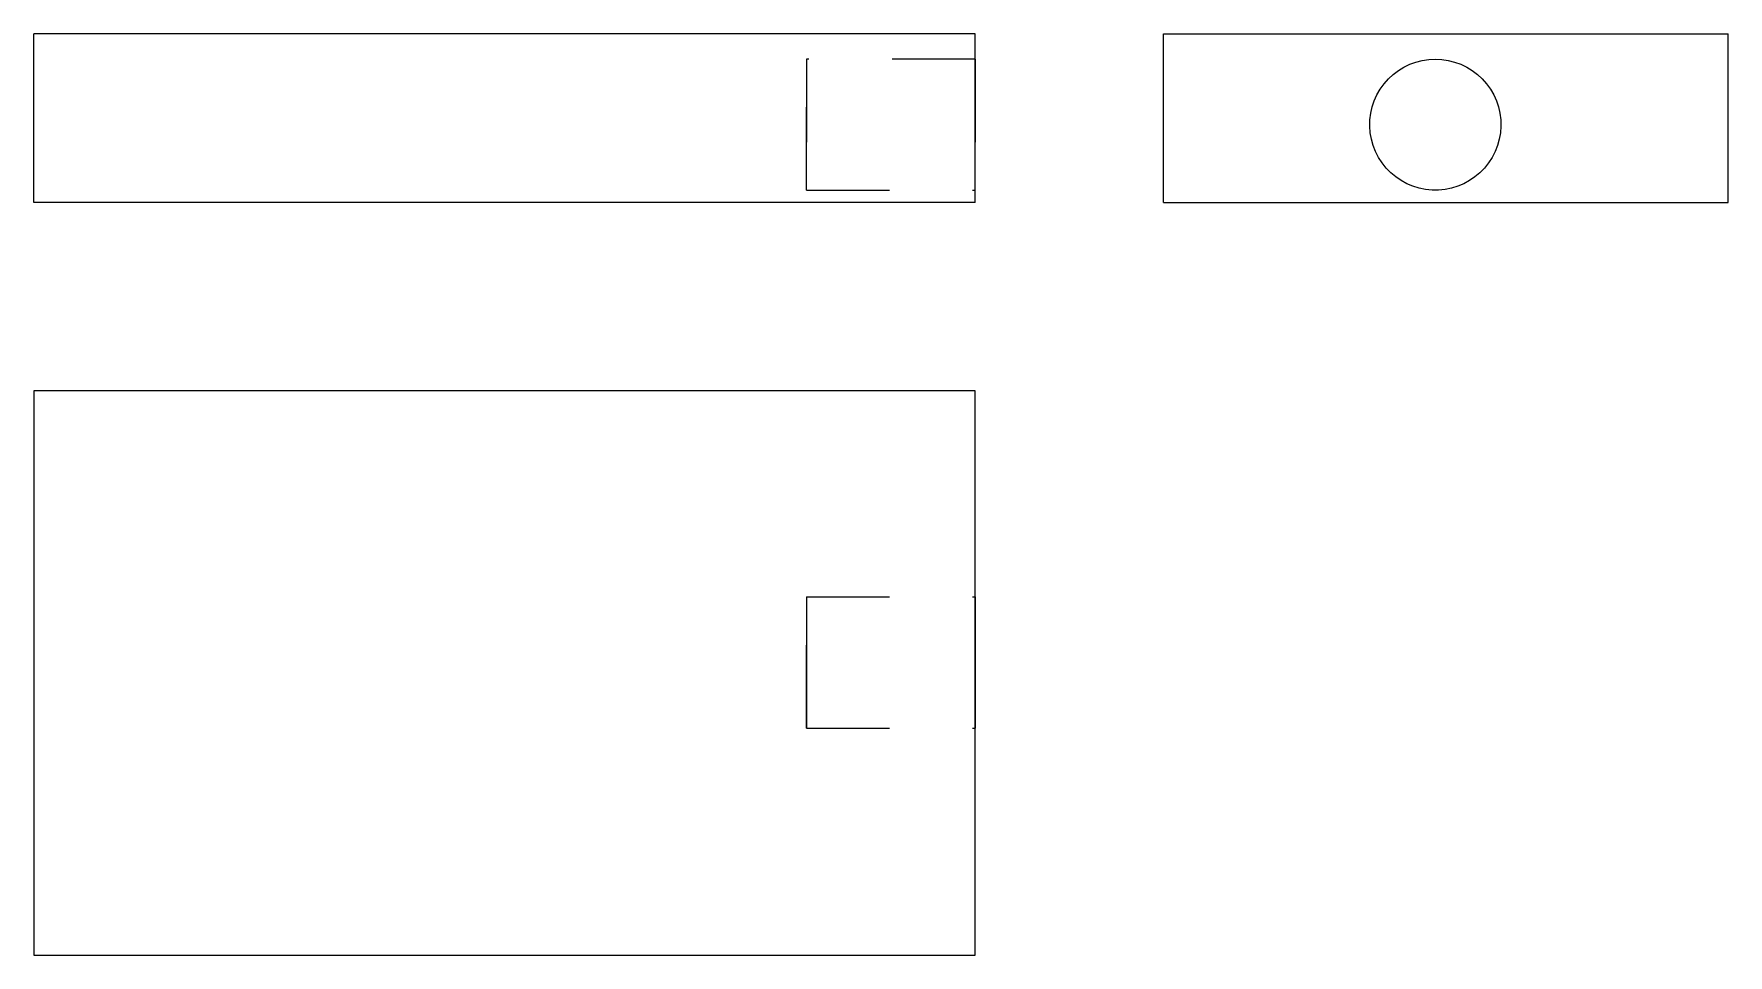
# Model space of a CAD drawing. Extents: x 0 to 2.04, y 0 to 1.11.
import ezdxf

# ---------------------------------------------------------------- set-up
doc = ezdxf.new("R2010")
doc.units = 0
doc.linetypes.add('HIDDEN', pattern=[0.05664, 0.037779, -0.018861])
for name, color, linetype in [('FRONT', 7, 'CONTINUOUS'), ('FRONT_HID', 7, 'HIDDEN'), ('LEFT', 7, 'CONTINUOUS'), ('LEFT_HID', 7, 'HIDDEN'), ('TOP', 7, 'CONTINUOUS'), ('TOP_HID', 7, 'HIDDEN')]:
    doc.layers.add(name, color=color, linetype=linetype)

msp = doc.modelspace()

# ---------------------------------------------------------------- linework, layer by layer
at = {"layer": 'FRONT'}
for p, q in [((0, 0.90625), (0, 1.109375)), ((1.132812, 1.109375), (0, 1.109375)), ((1.132812, 0.90625), (1.132812, 1.109375)), ((1.132812, 0.90625), (0, 0.90625))]:
    msp.add_line(p, q, dxfattribs=at)
at = {"layer": 'FRONT_HID', "linetype": 'HIDDEN'}
for p, q in [((1.132812, 1.078947), (0.929688, 1.078947)), ((0.929688, 1.078947), (0.929688, 0.921053)), ((0.929688, 0.921053), (0.929688, 1.078947)), ((1.132812, 1.078947), (1.132812, 0.921053)), ((1.132812, 0.921053), (1.132812, 1.078947)), ((0.929688, 0.921053), (1.132812, 0.921053))]:
    msp.add_line(p, q, dxfattribs=at)
at = {"layer": 'LEFT'}
for p, q in [((1.359375, 0.90625), (1.359375, 1.109375)), ((1.359375, 1.109375), (2.039062, 1.109375)), ((2.039062, 0.90625), (2.039062, 1.109375)), ((1.359375, 0.90625), (2.039062, 0.90625))]:
    msp.add_line(p, q, dxfattribs=at)
at = {"layer": 'LEFT_HID', "linetype": 'HIDDEN'}
for p, q in [((1.630162, 1.055124), (1.635931, 1.060477)), ((1.630162, 1.055124), (1.635931, 1.060477)), ((1.635931, 1.060477), (1.642205, 1.065229)), ((1.635931, 1.060477), (1.642205, 1.065229)), ((1.642205, 1.065229), (1.648921, 1.069333)), ((1.642205, 1.065229), (1.648921, 1.069333)), ((1.648921, 1.069333), (1.656012, 1.072748)), ((1.648921, 1.069333), (1.656012, 1.072748)), ((1.656012, 1.072748), (1.663407, 1.07544)), ((1.656012, 1.072748), (1.663407, 1.07544)), ((1.663407, 1.07544), (1.671035, 1.077382)), ((1.663407, 1.07544), (1.671035, 1.077382)), ((1.671035, 1.077382), (1.678817, 1.078555)), ((1.671035, 1.077382), (1.678817, 1.078555)), ((1.678817, 1.078555), (1.686678, 1.078947)), ((1.678817, 1.078555), (1.686678, 1.078947)), ((1.686678, 1.078947), (1.694538, 1.078555)), ((1.686678, 1.078947), (1.694538, 1.078555)), ((1.694538, 1.078555), (1.702321, 1.077382)), ((1.694538, 1.078555), (1.702321, 1.077382)), ((1.702321, 1.077382), (1.709948, 1.07544)), ((1.702321, 1.077382), (1.709948, 1.07544)), ((1.709948, 1.07544), (1.717344, 1.072748)), ((1.709948, 1.07544), (1.717344, 1.072748)), ((1.717344, 1.072748), (1.724435, 1.069333)), ((1.717344, 1.072748), (1.724435, 1.069333)), ((1.724435, 1.069333), (1.73115, 1.065229)), ((1.724435, 1.069333), (1.73115, 1.065229)), ((1.73115, 1.065229), (1.737424, 1.060477)), ((1.73115, 1.065229), (1.737424, 1.060477)), ((1.737424, 1.060477), (1.743193, 1.055124)), ((1.737424, 1.060477), (1.743193, 1.055124)), ((1.616425, 1.036017), (1.62036, 1.042833)), ((1.616425, 1.036017), (1.62036, 1.042833)), ((1.62036, 1.042833), (1.624954, 1.049223)), ((1.62036, 1.042833), (1.624954, 1.049223)), ((1.624954, 1.049223), (1.630162, 1.055124)), ((1.624954, 1.049223), (1.630162, 1.055124)), ((1.743193, 1.055124), (1.748401, 1.049223)), ((1.743193, 1.055124), (1.748401, 1.049223)), ((1.748401, 1.049223), (1.752995, 1.042833)), ((1.748401, 1.049223), (1.752995, 1.042833)), ((1.752995, 1.042833), (1.756931, 1.036017)), ((1.752995, 1.042833), (1.756931, 1.036017)), ((1.60893, 1.013709), (1.610681, 1.021382)), ((1.60893, 1.013709), (1.610681, 1.021382)), ((1.610681, 1.021382), (1.613188, 1.028843)), ((1.610681, 1.021382), (1.613188, 1.028843)), ((1.613188, 1.028843), (1.616425, 1.036017)), ((1.613188, 1.028843), (1.616425, 1.036017)), ((1.756931, 1.036017), (1.760168, 1.028843)), ((1.756931, 1.036017), (1.760168, 1.028843)), ((1.760168, 1.028843), (1.762674, 1.021382)), ((1.760168, 1.028843), (1.762674, 1.021382)), ((1.762674, 1.021382), (1.764426, 1.013709)), ((1.762674, 1.021382), (1.764426, 1.013709)), ((1.607755, 0.998032), (1.607951, 1.0059)), ((1.607755, 0.998032), (1.607951, 1.0059)), ((1.607951, 1.0059), (1.60893, 1.013709)), ((1.607951, 1.0059), (1.60893, 1.013709)), ((1.764426, 1.013709), (1.765404, 1.0059)), ((1.764426, 1.013709), (1.765404, 1.0059)), ((1.765404, 1.0059), (1.7656, 0.998032)), ((1.765404, 1.0059), (1.7656, 0.998032)), ((1.608343, 0.990183), (1.607755, 0.998032)), ((1.608343, 0.990183), (1.607755, 0.998032)), ((1.60971, 0.982433), (1.608343, 0.990183)), ((1.60971, 0.982433), (1.608343, 0.990183)), ((1.611841, 0.974856), (1.60971, 0.982433)), ((1.611841, 0.974856), (1.60971, 0.982433)), ((1.763646, 0.982433), (1.761514, 0.974856)), ((1.763646, 0.982433), (1.761514, 0.974856)), ((1.765012, 0.990183), (1.763646, 0.982433)), ((1.765012, 0.990183), (1.763646, 0.982433)), ((1.7656, 0.998032), (1.765012, 0.990183)), ((1.7656, 0.998032), (1.765012, 0.990183)), ((1.614717, 0.96753), (1.611841, 0.974856)), ((1.614717, 0.96753), (1.611841, 0.974856)), ((1.618307, 0.960526), (1.614717, 0.96753)), ((1.618307, 0.960526), (1.614717, 0.96753)), ((1.622577, 0.953915), (1.618307, 0.960526)), ((1.622577, 0.953915), (1.618307, 0.960526)), ((1.755048, 0.960526), (1.750778, 0.953915)), ((1.755048, 0.960526), (1.750778, 0.953915)), ((1.758639, 0.96753), (1.755048, 0.960526)), ((1.758639, 0.96753), (1.755048, 0.960526)), ((1.761514, 0.974856), (1.758639, 0.96753)), ((1.761514, 0.974856), (1.758639, 0.96753)), ((1.627484, 0.947762), (1.622577, 0.953915)), ((1.627484, 0.947762), (1.622577, 0.953915)), ((1.63298, 0.942127), (1.627484, 0.947762)), ((1.63298, 0.942127), (1.627484, 0.947762)), ((1.639009, 0.937068), (1.63298, 0.942127)), ((1.639009, 0.937068), (1.63298, 0.942127)), ((1.740375, 0.942127), (1.734346, 0.937068)), ((1.740375, 0.942127), (1.734346, 0.937068)), ((1.745871, 0.947762), (1.740375, 0.942127)), ((1.745871, 0.947762), (1.740375, 0.942127)), ((1.750778, 0.953915), (1.745871, 0.947762)), ((1.750778, 0.953915), (1.745871, 0.947762)), ((1.645512, 0.932635), (1.639009, 0.937068)), ((1.645512, 0.932635), (1.639009, 0.937068)), ((1.652424, 0.928871), (1.645512, 0.932635)), ((1.652424, 0.928871), (1.645512, 0.932635)), ((1.659676, 0.925814), (1.652424, 0.928871)), ((1.659676, 0.925814), (1.652424, 0.928871)), ((1.667197, 0.923494), (1.659676, 0.925814)), ((1.667197, 0.923494), (1.659676, 0.925814)), ((1.674911, 0.921934), (1.667197, 0.923494)), ((1.674911, 0.921934), (1.667197, 0.923494)), ((1.682742, 0.921151), (1.674911, 0.921934)), ((1.682742, 0.921151), (1.674911, 0.921934)), ((1.690613, 0.921151), (1.682742, 0.921151)), ((1.690613, 0.921151), (1.682742, 0.921151)), ((1.698444, 0.921934), (1.690613, 0.921151)), ((1.698444, 0.921934), (1.690613, 0.921151)), ((1.706158, 0.923494), (1.698444, 0.921934)), ((1.706158, 0.923494), (1.698444, 0.921934)), ((1.713679, 0.925814), (1.706158, 0.923494)), ((1.713679, 0.925814), (1.706158, 0.923494)), ((1.720932, 0.928871), (1.713679, 0.925814)), ((1.720932, 0.928871), (1.713679, 0.925814)), ((1.727844, 0.932635), (1.720932, 0.928871)), ((1.727844, 0.932635), (1.720932, 0.928871)), ((1.734346, 0.937068), (1.727844, 0.932635)), ((1.734346, 0.937068), (1.727844, 0.932635))]:
    msp.add_line(p, q, dxfattribs=at)
at = {"layer": 'TOP'}
for p, q in [((0, 0.679688), (0, 0)), ((1.132812, 0.679688), (0, 0.679688)), ((1.132812, 0), (1.132812, 0.679688)), ((0, 0), (1.132812, 0))]:
    msp.add_line(p, q, dxfattribs=at)
at = {"layer": 'TOP_HID', "linetype": 'HIDDEN'}
for p, q in [((0.929688, 0.273438), (0.929688, 0.431332)), ((0.929688, 0.431332), (0.929688, 0.352385)), ((0.929688, 0.431332), (1.132812, 0.431332)), ((1.132812, 0.273438), (1.132812, 0.431332)), ((1.132812, 0.431332), (1.132812, 0.352385)), ((0.929688, 0.352385), (0.929688, 0.273438)), ((1.132812, 0.352385), (1.132812, 0.273438)), ((0.929688, 0.273438), (1.132812, 0.273438))]:
    msp.add_line(p, q, dxfattribs=at)

doc.saveas('drawing.dxf')
